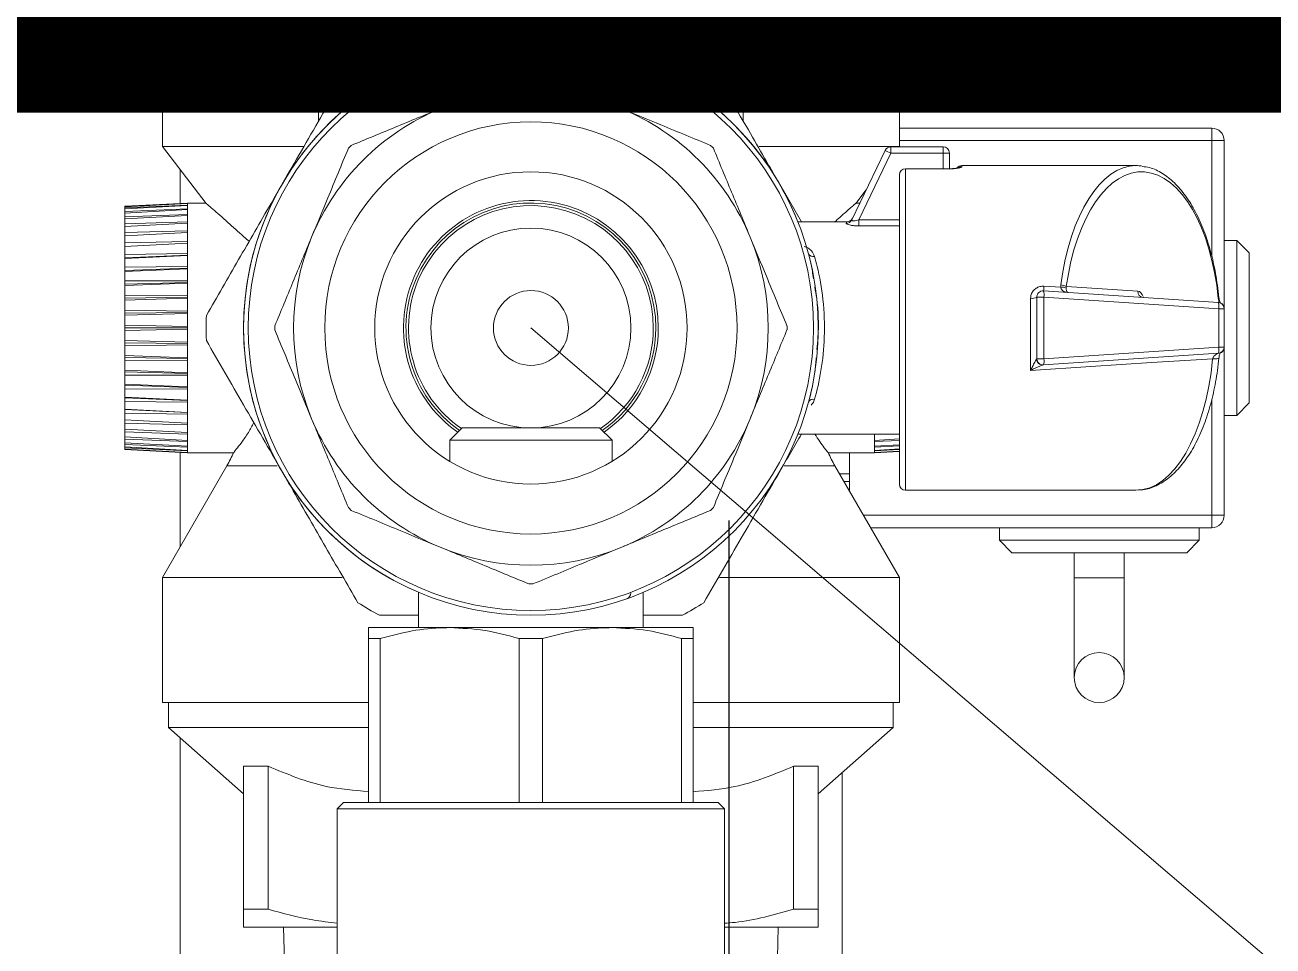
# Model space of a CAD drawing. Extents: x 179183 to 294833, y 947252 to 1004652.
# Drawn here: x 213095.9 to 213252.2, y 983016.4 to 983131.8 of the extents above; entities that cross this region are included whole.
import ezdxf

# ---------------------------------------------------------------- set-up
doc = ezdxf.new("R2010")
doc.units = 0
doc.header["$LTSCALE"] = 1000
doc.linetypes.add('DASH', pattern=[0.35, 0.25, -0.1])
doc.linetypes.add('DASHDOT', pattern=[1, 0.5, -0.25, 0, -0.25])
doc.layers.add('a_shb', color=2, linetype='Continuous')
doc.layers.add('PIPE-暖回水', color=2, linetype='DASH')
doc.layers.add('a_shb_ls', color=32, linetype='Continuous', lineweight=13)

# ---------------------------------------------------------------- blocks, each defined once
blk = doc.blocks.new('落地式膨胀箱')
at = {"layer": 'a_shb', "linetype": 'Continuous', "lineweight": 15}
for p, q in [((1361.05, 625.63), (1360.64, 617.8)), ((1361.06, 625.63), (1360.66, 617.8)), ((1361.1, 625.63), (1360.68, 617.8)), ((1361.26, 625.63), (1360.89, 617.8)), ((1361.38, 625.63), (1360.95, 617.8)), ((1361.06, 625.63), (1361.05, 625.63)), ((1361.06, 625.63), (1361.1, 625.63)), ((1361.26, 625.63), (1361.1, 625.63)), ((1361.26, 625.63), (1361.38, 625.63)), ((1361.7, 625.63), (1361.36, 617.8)), ((1361.7, 625.63), (1361.38, 625.63)), ((1361.9, 625.63), (1361.46, 617.8)), ((1361.7, 625.63), (1361.9, 625.63)), ((1362.37, 625.63), (1361.9, 625.63)), ((1362.37, 625.63), (1362.06, 617.8)), ((1362.64, 625.63), (1362.2, 617.8)), ((1362.37, 625.63), (1362.64, 625.63)), ((1363.25, 625.63), (1362.64, 625.63)), ((1363.25, 625.63), (1362.99, 617.8)), ((1363.6, 625.63), (1363.16, 617.8)), ((1363.25, 625.63), (1363.6, 625.63)), ((1364.34, 625.63), (1363.6, 625.63)), ((1364.34, 625.63), (1364.13, 617.8)), ((1364.76, 625.63), (1364.33, 617.8)), ((1364.34, 625.63), (1364.76, 625.63)), ((1365.62, 625.63), (1364.76, 625.63)), ((1365.62, 625.63), (1365.46, 617.8)), ((1365.62, 625.63), (1366.08, 625.63)), ((1366.08, 625.63), (1365.68, 617.8)), ((1366.09, 625.63), (1365.69, 617.8)), ((1366.08, 625.63), (1366.09, 625.63)), ((1367.07, 625.63), (1366.09, 625.63)), ((1367.07, 625.63), (1366.96, 617.8)), ((1367.07, 625.63), (1367.52, 625.63)), ((1367.52, 625.63), (1367.18, 617.8)), ((1367.59, 625.63), (1367.22, 617.8)), ((1367.52, 625.63), (1367.59, 625.63)), ((1368.67, 625.63), (1367.59, 625.63)), ((1368.67, 625.63), (1368.61, 617.8)), ((1368.67, 625.63), (1369.1, 625.63)), ((1369.1, 625.63), (1368.82, 617.8)), ((1369.23, 625.63), (1368.89, 617.8)), ((1369.1, 625.63), (1369.23, 625.63)), ((1370.38, 625.63), (1369.23, 625.63)), ((1370.38, 625.63), (1370.38, 617.8)), ((1370.38, 625.63), (1370.8, 625.63)), ((1370.8, 625.63), (1370.58, 617.8)), ((1370.98, 625.63), (1370.67, 617.8)), ((1370.8, 625.63), (1370.98, 625.63)), ((1372.19, 625.63), (1370.98, 625.63)), ((1372.19, 625.63), (1372.24, 617.8)), ((1372.19, 625.63), (1372.58, 625.63)), ((1372.58, 625.63), (1372.44, 617.8)), ((1372.81, 625.63), (1372.55, 617.8)), ((1372.58, 625.63), (1372.81, 625.63)), ((1374.06, 625.63), (1372.81, 625.63)), ((1374.06, 625.63), (1374.17, 617.8)), ((1374.06, 625.63), (1374.42, 625.63)), ((1374.42, 625.63), (1374.35, 617.8)), ((1374.42, 625.63), (1374.7, 625.63)), ((1374.7, 625.63), (1374.48, 617.8)), ((1375.96, 625.63), (1374.7, 625.63)), ((1375.96, 625.63), (1376.13, 617.8)), ((1375.96, 625.63), (1376.29, 625.63)), ((1376.29, 625.63), (1376.29, 617.8)), ((1376.29, 625.63), (1376.61, 625.63)), ((1376.61, 625.63), (1376.44, 617.8)), ((1377.88, 625.63), (1376.61, 625.63)), ((1377.88, 625.63), (1378.09, 617.8)), ((1377.88, 625.63), (1378.16, 625.63)), ((1378.16, 625.63), (1378.23, 617.8)), ((1378.16, 625.63), (1378.52, 625.63)), ((1378.52, 625.63), (1378.4, 617.8)), ((1379.76, 625.63), (1378.52, 625.63)), ((1379.76, 625.63), (1380.03, 617.8)), ((1379.76, 625.63), (1380, 625.63)), ((1380, 625.63), (1380.14, 617.8)), ((1380, 625.63), (1380.39, 625.63)), ((1380.39, 625.63), (1380.33, 617.8)), ((1381.6, 625.63), (1380.39, 625.63)), ((1381.6, 625.63), (1381.9, 617.8)), ((1381.6, 625.63), (1381.78, 625.63)), ((1381.78, 625.63), (1381.99, 617.8)), ((1381.78, 625.63), (1382.2, 625.63)), ((1382.2, 625.63), (1382.19, 617.8)), ((1383.34, 625.63), (1382.2, 625.63)), ((1383.34, 625.63), (1383.69, 617.8)), ((1383.34, 625.63), (1383.47, 625.63)), ((1383.47, 625.63), (1383.75, 617.8)), ((1383.47, 625.63), (1383.91, 625.63)), ((1383.91, 625.63), (1383.96, 617.8)), ((1384.98, 625.63), (1383.91, 625.63)), ((1384.98, 625.63), (1385.36, 617.8)), ((1384.98, 625.63), (1385.05, 625.63)), ((1385.05, 625.63), (1385.39, 617.8)), ((1385.05, 625.63), (1385.5, 625.63)), ((1385.5, 625.63), (1385.61, 617.8)), ((1386.48, 625.63), (1385.5, 625.63)), ((1386.48, 625.63), (1386.88, 617.8)), ((1386.48, 625.63), (1386.5, 625.63)), ((1386.5, 625.63), (1386.89, 617.8)), ((1386.5, 625.63), (1386.95, 625.63)), ((1386.95, 625.63), (1387.11, 617.8)), ((1387.82, 625.63), (1386.95, 625.63)), ((1387.82, 625.63), (1388.24, 617.8)), ((1387.82, 625.63), (1388.23, 625.63)), ((1388.23, 625.63), (1388.44, 617.8)), ((1388.98, 625.63), (1388.23, 625.63)), ((1388.98, 625.63), (1389.41, 617.8)), ((1388.98, 625.63), (1389.32, 625.63)), ((1389.32, 625.63), (1389.58, 617.8)), ((1389.93, 625.63), (1389.32, 625.63)), ((1389.93, 625.63), (1390.38, 617.8)), ((1389.93, 625.63), (1390.21, 625.63)), ((1390.21, 625.63), (1390.51, 617.8)), ((1390.68, 625.63), (1390.21, 625.63)), ((1390.68, 625.63), (1391.12, 617.8)), ((1390.68, 625.63), (1390.88, 625.63)), ((1390.88, 625.63), (1391.22, 617.8)), ((1391.19, 625.63), (1390.88, 625.63)), ((1391.19, 625.63), (1391.63, 617.8)), ((1391.19, 625.63), (1391.31, 625.63)), ((1391.31, 625.63), (1391.69, 617.8)), ((1391.47, 625.63), (1391.31, 625.63)), ((1391.47, 625.63), (1391.89, 617.8)), ((1391.47, 625.63), (1391.51, 625.63)), ((1391.51, 625.63), (1391.91, 617.8)), ((1391.52, 625.63), (1391.51, 625.63)), ((1391.93, 617.8), (1391.52, 625.63)), ((1353.57, 620.93), (1337.92, 620.93)), ((1360.71, 615.45), (1353.57, 620.93)), ((1353.57, 620.93), (1353.57, 603.24)), ((1407.55, 620.93), (1393.57, 612.86)), ((1423.2, 620.93), (1407.55, 620.93)), ((1407.55, 620.93), (1407.55, 598.4)), ((1423.2, 620.93), (1423.2, 595.11)), ((1426.33, 620.15), (1423.2, 620.15)), ((1434.68, 610.76), (1426.33, 620.15)), ((1426.33, 620.15), (1426.33, 595.11)), ((1356.47, 618.71), (1360.69, 618.71)), ((1360.64, 617.8), (1360.64, 615.51)), ((1360.66, 617.8), (1360.64, 617.8)), ((1360.68, 617.8), (1360.66, 617.8)), ((1360.89, 617.8), (1360.68, 617.8)), ((1360.95, 617.8), (1360.89, 617.8)), ((1361.36, 617.8), (1360.95, 617.8)), ((1361.46, 617.8), (1361.36, 617.8)), ((1362.06, 617.8), (1361.46, 617.8)), ((1362.2, 617.8), (1362.06, 617.8)), ((1362.99, 617.8), (1362.2, 617.8)), ((1363.16, 617.8), (1362.99, 617.8)), ((1364.13, 617.8), (1363.16, 617.8)), ((1364.33, 617.8), (1364.13, 617.8)), ((1365.46, 617.8), (1364.33, 617.8)), ((1365.69, 617.8), (1365.46, 617.8)), ((1366.96, 617.8), (1365.69, 617.8)), ((1367.22, 617.8), (1366.96, 617.8)), ((1368.61, 617.8), (1367.22, 617.8)), ((1368.89, 617.8), (1368.61, 617.8)), ((1370.38, 617.8), (1368.89, 617.8)), ((1370.67, 617.8), (1370.38, 617.8)), ((1372.24, 617.8), (1370.67, 617.8)), ((1372.55, 617.8), (1372.24, 617.8)), ((1374.17, 617.8), (1372.55, 617.8)), ((1374.48, 617.8), (1374.17, 617.8)), ((1376.13, 617.8), (1374.48, 617.8)), ((1376.44, 617.8), (1376.13, 617.8)), ((1378.09, 617.8), (1376.44, 617.8)), ((1378.4, 617.8), (1378.09, 617.8)), ((1380.03, 617.8), (1378.4, 617.8)), ((1380.33, 617.8), (1380.03, 617.8)), ((1381.9, 617.8), (1380.33, 617.8)), ((1382.19, 617.8), (1381.9, 617.8)), ((1383.69, 617.8), (1382.19, 617.8)), ((1383.96, 617.8), (1383.69, 617.8)), ((1385.36, 617.8), (1383.96, 617.8)), ((1385.61, 617.8), (1385.36, 617.8)), ((1386.88, 617.8), (1385.61, 617.8)), ((1387.11, 617.8), (1386.88, 617.8)), ((1388.24, 617.8), (1387.11, 617.8)), ((1388.44, 617.8), (1388.24, 617.8)), ((1389.41, 617.8), (1388.44, 617.8)), ((1389.58, 617.8), (1389.41, 617.8)), ((1390.38, 617.8), (1389.58, 617.8)), ((1390.51, 617.8), (1390.38, 617.8)), ((1391.12, 617.8), (1390.51, 617.8)), ((1391.22, 617.8), (1391.12, 617.8)), ((1391.63, 617.8), (1391.22, 617.8)), ((1391.69, 617.8), (1391.63, 617.8)), ((1391.89, 617.8), (1391.69, 617.8)), ((1391.89, 618.71), (1403.7, 618.71)), ((1391.91, 617.8), (1391.89, 617.8)), ((1391.93, 617.8), (1391.91, 617.8)), ((1391.93, 612), (1391.93, 617.8)), ((1427.61, 618.71), (1517.07, 618.71)), ((1393.57, 612.86), (1393.57, 606.56)), ((1431.2, 610.76), (1431.2, 607.69)), ((1431.2, 610.76), (1449.11, 610.76)), ((1449.11, 607.69), (1449.11, 610.76)), ((1451.37, 599.02), (1451.37, 610.76)), ((1431.2, 607.69), (1449.11, 607.69)), ((1532.73, 603.72), (1451.37, 605.75)), ((1350.38, 601.37), (1311.01, 601.37)), ((1436.53, 599.02), (1435.75, 598.24)), ((1474.87, 599.02), (1436.53, 599.02)), ((1436.53, 599.02), (1436.53, 550.52)), ((1435.75, 595.11), (1435.75, 598.24)), ((1413.84, 584.94), (1413.84, 595.11)), ((1415.2, 593.65), (1415.2, 595.11)), ((1435.75, 595.11), (1415.2, 595.11)), ((1435.75, 595.08), (1435.76, 595.11)), ((1435.76, 595.11), (1435.75, 595.11)), ((1435.75, 595.08), (1435.75, 595.11)), ((1435.75, 574.8), (1435.75, 595.08)), ((1340.3, 588.85), (1340.3, 593.74)), ((1412.28, 593.74), (1412.28, 588.85)), ((1415.2, 593.65), (1435.75, 593.65)), ((1343.17, 588.85), (1338.73, 588.85)), ((1338.73, 588.85), (1338.73, 560.69)), ((1413.84, 588.85), (1409.41, 588.85)), ((1390.37, 584.94), (1388.81, 583.38)), ((1392.99, 584.94), (1390.37, 584.94)), ((1390.37, 584.94), (1390.37, 564.6)), ((1413.84, 564.6), (1413.84, 584.94)), ((1388.81, 566.17), (1388.81, 583.38)), ((1415.2, 573.3), (1415.2, 576.24)), ((1435.75, 576.24), (1415.2, 576.24)), ((1435.76, 574.77), (1435.75, 574.8)), ((1435.75, 574.77), (1435.75, 574.8)), ((1435.75, 574.74), (1435.76, 574.77)), ((1435.76, 574.77), (1435.75, 574.77)), ((1435.75, 574.74), (1435.75, 574.77)), ((1435.75, 554.46), (1435.75, 574.74)), ((1415.2, 573.3), (1435.75, 573.3)), ((1388.81, 566.17), (1390.37, 564.6)), ((1390.37, 564.6), (1392.99, 564.6)), ((1413.84, 554.43), (1413.84, 564.6)), ((1338.73, 560.69), (1343.17, 560.69)), ((1409.41, 560.69), (1413.84, 560.69)), ((1435.75, 555.9), (1415.2, 555.9)), ((1415.2, 554.43), (1415.2, 555.9)), ((1415.2, 554.43), (1435.75, 554.43)), ((1423.2, 554.43), (1423.2, 528.61)), ((1426.33, 554.43), (1426.33, 529.39)), ((1435.76, 554.43), (1435.75, 554.46)), ((1435.75, 554.43), (1435.75, 554.46)), ((1435.75, 551.3), (1435.75, 554.43)), ((1435.76, 554.43), (1435.75, 554.43)), ((1407.55, 551.13), (1407.55, 528.61)), ((1435.75, 551.3), (1436.53, 550.52)), ((1436.53, 550.52), (1474.87, 550.52)), ((1451.37, 538.78), (1451.37, 550.52)), ((1311.01, 548.17), (1350.38, 548.17)), ((1353.57, 546.18), (1353.57, 528.61)), ((1451.37, 543.79), (1532.73, 545.82)), ((1362.99, 540.89), (1358.29, 543.6)), ((1393.57, 543.04), (1393.57, 536.69)), ((1362.99, 541.33), (1362.99, 535.18)), ((1389.59, 528.61), (1389.59, 541.33)), ((1431.2, 541.86), (1431.2, 538.78)), ((1431.2, 541.86), (1449.11, 541.86)), ((1449.11, 538.78), (1449.11, 541.86)), ((1426.33, 529.39), (1434.68, 538.78)), ((1431.2, 538.78), (1449.11, 538.78)), ((1391.93, 531.74), (1391.93, 537.55)), ((1393.57, 536.69), (1407.55, 528.61)), ((1362.99, 535.18), (1363.01, 535.19)), ((1363.01, 535.19), (1363.17, 535.28)), ((1394.59, 534.87), (1391.93, 534.87)), ((1394.59, 534.87), (1394.59, 536.09)), ((1395.53, 534.87), (1394.59, 534.87)), ((1395.53, 534.87), (1395.53, 535.55)), ((1396.71, 534.87), (1395.53, 534.87)), ((1432, 535.78), (1517.07, 535.78)), ((1354.04, 530.39), (1362.74, 534.57)), ((1362.76, 533.71), (1354.38, 529.69)), ((1358.99, 532.77), (1360.71, 534.09)), ((1360.64, 534.11), (1360.64, 533.56)), ((1363.51, 533.71), (1362.76, 533.71)), ((1362.76, 528.61), (1362.76, 533.71)), ((1363.51, 533.71), (1363.51, 528.61)), ((1399.76, 489.49), (1399.76, 533.11)), ((1390.38, 531.74), (1389.58, 531.74)), ((1390.2, 528.61), (1390.38, 531.74)), ((1390.51, 531.74), (1390.38, 531.74)), ((1390.39, 528.61), (1390.51, 531.74)), ((1391.12, 531.74), (1390.51, 531.74)), ((1390.94, 528.61), (1391.12, 531.74)), ((1391.08, 528.61), (1391.22, 531.74)), ((1391.22, 531.74), (1391.12, 531.74)), ((1391.63, 531.74), (1391.22, 531.74)), ((1391.45, 528.61), (1391.63, 531.74)), ((1391.54, 528.61), (1391.69, 531.74)), ((1391.69, 531.74), (1391.63, 531.74)), ((1391.89, 531.74), (1391.69, 531.74)), ((1391.72, 528.61), (1391.89, 531.74)), ((1391.75, 528.61), (1391.91, 531.74)), ((1391.77, 528.61), (1391.93, 531.74)), ((1391.91, 531.74), (1391.89, 531.74)), ((1391.93, 531.74), (1391.91, 531.74)), ((1401.32, 489.49), (1401.32, 532.21)), ((1337.92, 528.61), (1353.57, 528.61)), ((1351.25, 489.49), (1351.25, 528.61)), ((1352.82, 489.49), (1352.82, 528.61)), ((1353.57, 528.61), (1353.6, 528.63)), ((1354.38, 529.69), (1353.6, 529.69)), ((1353.6, 523.14), (1353.6, 529.69)), ((1354.38, 529.69), (1354.38, 523.14)), ((1357.12, 528.61), (1395.85, 528.61)), ((1407.55, 528.61), (1423.2, 528.61)), ((1423.2, 529.39), (1426.33, 529.39)), ((1356.34, 527.83), (1356.34, 522.35)), ((1356.36, 527.83), (1356.34, 527.83)), ((1356.36, 527.83), (1356.36, 522.35)), ((1396.63, 527.83), (1356.36, 527.83)), ((1396.63, 498.98), (1396.63, 527.83)), ((1354.38, 523.14), (1353.6, 523.14)), ((1354.38, 523.14), (1354.38, 522.35)), ((1354.38, 523.14), (1356.34, 523.14)), ((1356.34, 522.35), (1354.38, 522.35)), ((1356.34, 522.35), (1356.36, 522.35)), ((1355.95, 520.79), (1355.95, 498.98)), ((1356.09, 520.79), (1355.95, 520.79)), ((1402.89, 516.09), (1401.32, 516.09)), ((1404.45, 514.53), (1402.89, 516.09)), ((1402.89, 491.06), (1402.89, 516.09)), ((1404.45, 514.53), (1404.45, 492.62)), ((1372.43, 511.4), (1372.43, 510.51)), ((1372.43, 511.4), (1380.15, 511.4)), ((1372.57, 512.18), (1381.61, 512.18)), ((1380.15, 511.4), (1380.15, 510.51)), ((1381.61, 512.18), (1381.13, 504.62)), ((1371.2, 508.41), (1371.07, 510.51)), ((1373.11, 488.66), (1371.65, 510.57)), ((1380.15, 510.51), (1372.43, 510.51)), ((1372.43, 510.51), (1373.89, 488.61)), ((1378.68, 488.61), (1380.15, 510.51)), ((1380.93, 510.57), (1379.47, 488.66)), ((1370.89, 508.4), (1371.2, 508.41)), ((1371.25, 507.72), (1371.1, 507.7)), ((1371.7, 498.75), (1371.1, 507.7)), ((1407.58, 506.71), (1404.45, 506.71)), ((1420.1, 506.71), (1407.58, 506.71)), ((1407.58, 506.71), (1407.58, 500.45)), ((1381.13, 504.62), (1380.64, 497.02)), ((1404.45, 500.45), (1407.58, 500.45)), ((1407.58, 500.45), (1420.1, 500.45)), ((1380.64, 497.02), (1380.15, 489.37)), ((1402.89, 491.06), (1404.45, 492.62)), ((1401.32, 491.06), (1402.89, 491.06)), ((1351.25, 489.49), (1352.82, 489.49)), ((1352.82, 487.93), (1352.82, 489.49)), ((1352.82, 489.49), (1367.34, 489.49)), ((1380.15, 489.37), (1380.16, 489.18)), ((1385.22, 489.49), (1399.76, 489.49)), ((1399.76, 489.49), (1401.32, 489.49)), ((1399.76, 487.93), (1399.76, 489.49)), ((1373.8, 487.93), (1352.82, 487.93)), ((1365.33, 487.93), (1365.33, 486.36)), ((1372.5, 488.59), (1372.53, 488.61)), ((1372.53, 488.61), (1372.57, 488.67)), ((1373.89, 488.61), (1378.68, 488.61)), ((1373.89, 488.61), (1373.89, 487.93)), ((1378.68, 487.93), (1373.89, 487.93)), ((1378.68, 488.61), (1378.68, 487.93)), ((1399.76, 487.93), (1378.77, 487.93)), ((1379.45, 488.48), (1379.42, 488.42)), ((1380.11, 488.63), (1380.08, 488.6)), ((1380.08, 488.6), (1380.08, 488.59)), ((1380.14, 488.71), (1380.11, 488.63)), ((1380.16, 488.84), (1380.14, 488.71)), ((1380.16, 489.18), (1380.17, 489)), ((1380.17, 489), (1380.16, 488.84)), ((1387.24, 486.36), (1387.24, 487.93)), ((1365.33, 486.36), (1366.9, 484.8)), ((1365.33, 486.36), (1387.24, 486.36)), ((1385.68, 484.8), (1387.24, 486.36)), ((1385.68, 484.8), (1366.9, 484.8))]:
    blk.add_line(p, q, dxfattribs=at)
at = {"layer": 'a_shb', "color": 1, "linetype": 'DASHDOT'}
blk.add_line((-2600, 550), (1900, 550), dxfattribs=at)
at = {"layer": 'a_shb', "linetype": 'Continuous', "lineweight": 15}
for centre, radius in [((1376.29, 574.77), 35.99), ((1376.29, 574.77), 35.4), ((1376.29, 574.77), 25.82), ((1376.29, 574.77), 19.56), ((1376.29, 574.77), 12.52), ((1376.29, 574.77), 4.69), ((1420.1, 503.58), 3.13)]:
    blk.add_circle(centre, radius, dxfattribs=at)
for centre, radius, start, end in [((1376.29, 574.77), 40.68, 87.7958, 92.2042), ((1385.75, 626.41), 15.65, 293.1146, 300), ((1376.29, 574.77), 35.99, 23.0357, 156.9643), ((1376.29, 574.77), 32.08, 89.5542, 90.4458), ((1376.29, 574.77), 29.73, 67.5, 112.5), ((1376.29, 574.77), 29.73, 112.5, 157.5), ((1376.29, 574.77), 29.73, 22.5, 67.5), ((1376.29, 574.77), 32.08, 134.5542, 135.4458), ((1376.29, 574.77), 32.08, 44.5542, 45.4458), ((1376.29, 574.77), 40.68, 147.7958, 152.2042), ((1376.29, 574.77), 40.68, 27.7958, 32.2042), ((1376.29, 574.77), 15.96, 35.0196, 270), ((1376.29, 574.77), 15.65, 34.8179, 270), ((1376.29, 574.77), 15.33, 34.6079, 270), ((1376.29, 574.77), 29.73, 157.5, 202.5), ((1376.29, 574.77), 29.73, 337.5, 22.5), ((1376.29, 574.77), 32.08, 179.5542, 180.4458), ((1376.29, 574.77), 32.08, 359.5542, 0.4458), ((1376.29, 574.77), 15.33, 270, 325.3921), ((1376.29, 574.77), 15.65, 270, 325.1821), ((1376.29, 574.77), 15.96, 270, 324.9804), ((1376.29, 574.77), 29.73, 202.5, 247.5), ((1376.29, 574.77), 29.73, 292.5, 337.5), ((1409.48, 563.04), 0.782, 270, 340.5288), ((1376.29, 574.77), 35.99, 203.0357, 248.3112), ((1376.29, 574.77), 40.68, 207.7958, 212.2042), ((1376.29, 574.77), 40.68, 327.7958, 332.2042), ((1376.29, 574.77), 32.08, 224.5542, 225.4458), ((1376.29, 574.77), 32.08, 314.5542, 315.4458), ((1376.29, 574.77), 29.73, 247.5, 292.5), ((1376.29, 574.77), 32.08, 269.5542, 270.4458), ((1366.71, 539.43), 0.638, 343.1157, 63.4567), ((1385.86, 539.43), 0.638, 116.5433, 196.8843), ((1385.75, 523.14), 15.65, 60, 66.9436), ((1362.2, 535.18), 0.782, 295.6817, 5.6035), ((1362.41, 535.26), 0.768, 295.9087, 1.0554), ((1354.38, 529.69), 0.782, 115.6817, 180), ((893.36, 308.39), 511.39, 25.6417, 25.7294), ((1357.12, 527.83), 0.782, 90, 180), ((1357.13, 527.84), 0.775, 90.5903, 180.5731), ((1395.85, 527.83), 0.782, 0, 90), ((1354.38, 523.14), 0.782, 180, 270), ((1356.73, 520.79), 0.782, 126.8127, 180), ((1356.88, 520.79), 0.788, 147.1836, 179.9983), ((1372.43, 510.62), 0.782, 90, 183.8141), ((1371.4, 511.99), 1.19, 330.1658, 9.1346), ((1380.15, 510.62), 0.782, 356.1859, 90), ((1380.16, 510.65), 0.774, 356.9008, 88.2278), ((1370.7, 517.88), 7.38, 272.8659, 277.39), ((1372.14, 512.04), 1.55, 251.6668, 280.8056), ((1380.44, 512.04), 1.55, 259.1909, 288.3367), ((1372.69, 508.56), 1.8, 184.8086, 208.2129), ((1372.97, 508.18), 1.78, 172.6029, 195.0192), ((1371.75, 498.01), 0.739, 6.9455, 93.6862), ((1352.82, 489.49), 1.56, 180, 270), ((1399.76, 489.49), 1.56, 270, 0), ((1373.6, 490.14), 1.55, 251.6668, 280.8056), ((1373.89, 488.71), 0.782, 183.8141, 270), ((1378.68, 488.71), 0.782, 270, 356.1859), ((1378.98, 490.14), 1.55, 259.1944, 288.3332)]:
    blk.add_arc(centre, radius, start, end, dxfattribs=at)
for centre, major_axis, ratio, start_param, end_param in [((1376.29, 498.98), (20.34, 0), 0.480769, 1.839111, 3.141593), ((1376.29, 498.28), (19.56, 0), 0.5, 1.839111, 4.521406), ((1376.29, 498.98), (20.34, 0), 0.480769, 3.141593, 3.211531), ((1373.26, 498.8), (1.57, 0.03), 0.558363, 3.168649, 4.086423), ((1376.29, 498.98), (20.34, 0), 0.480769, 4.903372, 6.283185)]:
    blk.add_ellipse(centre, major_axis=major_axis, ratio=ratio, start_param=start_param, end_param=end_param, dxfattribs=at)
for points, knots in [([(1358.29, 605.94), (1359.09, 606.4), (1362.25, 608.22), (1367.78, 611.41), (1372.4, 614.08), (1374.72, 615.42)], [0, 0, 0, 0, 0.144225, 0.569573, 1, 1, 1, 1]), ([(1365.44, 610.07), (1365.25, 610.29), (1364.37, 611.26), (1362.88, 612.94), (1361.31, 614.73), (1360.53, 615.64), (1360.68, 615.46), (1360.7, 615.44)], [0, 0, 0, 0, 0.073212, 0.326437, 0.638835, 0.953876, 1, 1, 1, 1]), ([(1377.85, 615.42), (1380.53, 613.88), (1385.94, 610.76), (1391.49, 607.55), (1394.28, 605.94)], [0, 0, 0, 0, 0.49632, 1, 1, 1, 1]), ([(1388.13, 609.49), (1388.56, 609.71), (1389.55, 610.23), (1390.68, 611.03), (1391.71, 611.84), (1391.82, 611.94), (1391.89, 612)], [0, 0, 0, 0, 0.185726, 0.426006, 0.673768, 1, 1, 1, 1]), ([(1449.11, 610.76), (1449.4, 610.76), (1450.21, 610.76), (1451.15, 610.76), (1451.29, 610.76), (1451.37, 610.76)], [0, 0, 0, 0, 0.221233, 0.608746, 1, 1, 1, 1]), ([(1376.04, 606.85), (1374.21, 606.09), (1370.54, 604.57), (1366.79, 603.02), (1364.91, 602.24)], [0, 0, 0, 0, 0.497273, 1, 1, 1, 1]), ([(1387.66, 602.24), (1386.03, 602.92), (1382.28, 604.47), (1378.6, 605.99), (1376.54, 606.85)], [0, 0, 0, 0, 0.438026, 1, 1, 1, 1]), ([(1431.2, 607.69), (1432.2, 605.29), (1433.9, 601.21), (1434.23, 596.89), (1434.37, 595.11)], [0, 0, 0, 0, 0.587715, 1, 1, 1, 1]), ([(1450.87, 599.02), (1450.75, 600.05), (1450.41, 602.97), (1449.62, 605.83), (1449.11, 607.69)], [0, 0, 0, 0, 0.3513961, 1, 1, 1, 1]), ([(1341.86, 596.45), (1344.55, 598), (1349.95, 601.12), (1355.5, 604.33), (1358.29, 605.94)], [0, 0, 0, 0, 0.496318, 1, 1, 1, 1]), ([(1394.28, 605.94), (1395.08, 605.48), (1398.24, 603.66), (1403.77, 600.46), (1408.39, 597.8), (1410.71, 596.45)], [0, 0, 0, 0, 0.144225, 0.569573, 1, 1, 1, 1]), ([(1364.91, 602.24), (1363.27, 601.56), (1359.53, 600.01), (1355.85, 598.49), (1353.78, 597.63)], [0, 0, 0, 0, 0.438026, 1, 1, 1, 1]), ([(1398.79, 597.63), (1396.96, 598.39), (1393.29, 599.91), (1389.55, 601.46), (1387.66, 602.24)], [0, 0, 0, 0, 0.497266, 1, 1, 1, 1]), ([(1353.43, 597.28), (1352.67, 595.45), (1351.15, 591.77), (1349.6, 588.03), (1348.82, 586.15)], [0, 0, 0, 0, 0.4972672, 1, 1, 1, 1]), ([(1403.75, 586.15), (1403.08, 587.79), (1401.52, 591.53), (1400, 595.21), (1399.15, 597.28)], [0, 0, 0, 0, 0.438029, 1, 1, 1, 1]), ([(1415.2, 595.11), (1415.1, 595.11), (1414.65, 595.11), (1414.01, 595.11), (1413.9, 595.11), (1413.84, 595.11)], [0, 0, 0, 0, 0.119232, 0.556916, 1, 1, 1, 1]), ([(1413.84, 584.94), (1413.84, 585.18), (1413.86, 586.76), (1414.15, 589.7), (1414.85, 592.32), (1415.2, 593.65)], [0, 0, 0, 0, 0.0821971, 0.5379114, 1, 1, 1, 1]), ([(1348.82, 586.15), (1348.14, 584.51), (1346.59, 580.77), (1345.07, 577.09), (1344.21, 575.02)], [0, 0, 0, 0, 0.4380259, 1, 1, 1, 1]), ([(1408.36, 575.02), (1407.61, 576.85), (1406.08, 580.52), (1404.53, 584.27), (1403.75, 586.15)], [0, 0, 0, 0, 0.497263, 1, 1, 1, 1]), ([(1415.2, 576.24), (1414.81, 577.66), (1414.04, 580.52), (1413.91, 583.46), (1413.84, 584.94)], [0, 0, 0, 0, 0.49631, 1, 1, 1, 1]), ([(1344.21, 574.52), (1344.97, 572.69), (1346.49, 569.02), (1348.04, 565.28), (1348.82, 563.39)], [0, 0, 0, 0, 0.497263, 1, 1, 1, 1]), ([(1403.75, 563.39), (1404.43, 565.03), (1405.98, 568.78), (1407.51, 572.45), (1408.36, 574.52)], [0, 0, 0, 0, 0.438023, 1, 1, 1, 1]), ([(1413.84, 564.6), (1413.84, 564.84), (1413.86, 566.42), (1414.15, 569.36), (1414.85, 571.98), (1415.2, 573.3)], [0, 0, 0, 0, 0.082197, 0.537911, 1, 1, 1, 1]), ([(1415.2, 555.9), (1414.81, 557.32), (1414.04, 560.18), (1413.91, 563.12), (1413.84, 564.6)], [0, 0, 0, 0, 0.49631, 1, 1, 1, 1]), ([(1348.82, 563.39), (1349.5, 561.76), (1351.05, 558.01), (1352.57, 554.33), (1353.43, 552.27)], [0, 0, 0, 0, 0.438025, 1, 1, 1, 1]), ([(1399.15, 552.27), (1399.9, 554.09), (1401.42, 557.77), (1402.97, 561.51), (1403.75, 563.39)], [0, 0, 0, 0, 0.497263, 1, 1, 1, 1]), ([(1340.3, 555.8), (1340.3, 557.27), (1340.3, 558.89), (1340.3, 560.54), (1340.3, 560.69)], [0, 0, 0, 0, 0.910846, 1, 1, 1, 1]), ([(1412.28, 560.69), (1412.28, 560.54), (1412.28, 558.89), (1412.28, 557.27), (1412.28, 555.8)], [0, 0, 0, 0, 0.089148, 1, 1, 1, 1]), ([(1413.84, 554.43), (1413.9, 554.43), (1414.01, 554.43), (1414.64, 554.43), (1415.1, 554.43), (1415.2, 554.43)], [0, 0, 0, 0, 0.437341, 0.880768, 1, 1, 1, 1]), ([(1434.4, 554.43), (1434.26, 552.69), (1433.9, 548.37), (1432.21, 544.29), (1431.2, 541.86)], [0, 0, 0, 0, 0.403996, 1, 1, 1, 1]), ([(1358.29, 543.6), (1357.49, 544.07), (1354.34, 545.89), (1348.81, 549.08), (1344.19, 551.75), (1341.86, 553.09)], [0, 0, 0, 0, 0.144225, 0.569579, 1, 1, 1, 1]), ([(1353.78, 551.91), (1355.61, 551.16), (1359.29, 549.63), (1363.03, 548.08), (1364.91, 547.31)], [0, 0, 0, 0, 0.4972655, 1, 1, 1, 1]), ([(1387.66, 547.31), (1389.3, 547.98), (1393.05, 549.53), (1396.72, 551.06), (1398.79, 551.91)], [0, 0, 0, 0, 0.438026, 1, 1, 1, 1]), ([(1410.71, 553.09), (1408.03, 551.54), (1402.62, 548.42), (1397.08, 545.22), (1394.28, 543.6)], [0, 0, 0, 0, 0.496316, 1, 1, 1, 1]), ([(1449.11, 541.86), (1449.81, 544.29), (1450.63, 547.15), (1450.84, 550.08), (1450.87, 550.52)], [0, 0, 0, 0, 0.850276, 1, 1, 1, 1]), ([(1364.91, 547.31), (1366.55, 546.63), (1370.29, 545.08), (1373.97, 543.55), (1376.04, 542.7)], [0, 0, 0, 0, 0.438019, 1, 1, 1, 1]), ([(1376.54, 542.7), (1378.36, 543.45), (1382.04, 544.98), (1385.78, 546.53), (1387.66, 547.31)], [0, 0, 0, 0, 0.4972655, 1, 1, 1, 1]), ([(1394.28, 543.6), (1393.48, 543.14), (1391.91, 542.24), (1390.35, 541.34), (1389.59, 540.89)], [0, 0, 0, 0, 0.509254, 1, 1, 1, 1]), ([(1366.08, 540.55), (1366.12, 540.42), (1366.25, 540.05), (1366.65, 539.54), (1367.08, 539.35), (1367.32, 539.25)], [0, 0, 0, 0, 0.190434, 0.546385, 1, 1, 1, 1]), ([(1367, 540), (1367.42, 539.89), (1368.34, 539.64), (1369.5, 539.47), (1370.12, 539.38)], [0, 0, 0, 0, 0.4642, 1, 1, 1, 1]), ([(1380.05, 539.04), (1380.65, 539.09), (1382.76, 539.26), (1384.4, 539.69), (1385.58, 540)], [0, 0, 0, 0, 0.286709, 1, 1, 1, 1]), ([(1385.25, 539.25), (1385.32, 539.27), (1385.58, 539.35), (1385.8, 539.54), (1385.96, 539.68)], [0, 0, 0, 0, 0.25324, 1, 1, 1, 1]), ([(1385.25, 539.25), (1385.24, 539.24), (1384.18, 538.94), (1381.73, 538.37), (1377.34, 537.91), (1372.69, 538.09), (1369.32, 538.71), (1367.74, 539.13), (1367.32, 539.25)], [0, 0, 0, 0, 0.002252, 0.222365, 0.442581, 0.680716, 0.915319, 1, 1, 1, 1]), ([(1371.16, 539.21), (1371.63, 539.13), (1373.53, 538.79), (1376.43, 538.67), (1378.49, 538.89), (1378.99, 538.94)], [0, 0, 0, 0, 0.202354, 0.805481, 1, 1, 1, 1]), ([(1391.89, 537.55), (1391.9, 537.53), (1392.08, 537.39), (1391.46, 537.96), (1390.21, 538.79), (1389.59, 539.21)], [0, 0, 0, 0, 0.0461833, 0.524734, 1, 1, 1, 1]), ([(1451.37, 538.78), (1451.29, 538.78), (1451.15, 538.78), (1450.22, 538.78), (1449.4, 538.78), (1449.11, 538.78)], [0, 0, 0, 0, 0.387338, 0.778767, 1, 1, 1, 1]), ([(1360.7, 534.11), (1360.74, 534.15), (1360.83, 534.25), (1361.69, 535.24), (1362.62, 536.29), (1362.99, 536.71)], [0, 0, 0, 0, 0.3453089, 0.7387374, 1, 1, 1, 1]), ([(1363.51, 533.71), (1363.51, 533.73), (1363.51, 533.92), (1363.49, 534.26), (1363.44, 534.71), (1363.35, 535.06), (1363.26, 535.27), (1363.2, 535.28), (1363.17, 535.28)], [0, 0, 0, 0, 0.018344, 0.229512, 0.425651, 0.61705, 0.809538, 1, 1, 1, 1]), ([(1362.74, 534.57), (1362.77, 534.58), (1362.81, 534.59), (1362.85, 534.52), (1362.87, 534.43), (1362.88, 534.28), (1362.85, 534.02), (1362.79, 533.82), (1362.76, 533.71)], [0, 0, 0, 0, 0.1862899, 0.3343255, 0.3690365, 0.5519858, 0.7502124, 1, 1, 1, 1]), ([(1356.09, 520.79), (1356.11, 520.8), (1356.15, 520.82), (1356.22, 521.01), (1356.29, 521.37), (1356.35, 521.83), (1356.35, 522.18), (1356.36, 522.35)], [0, 0, 0, 0, 0.152946, 0.372096, 0.585213, 0.793439, 1, 1, 1, 1]), ([(1356.34, 522.31), (1356.34, 522.27), (1356.34, 522.08), (1356.32, 521.74), (1356.27, 521.4), (1356.24, 521.23), (1356.21, 521.17), (1356.22, 521.18), (1356.22, 521.18)], [0, 0, 0, 0, 0.068375, 0.352443, 0.640151, 0.850422, 0.98101, 1, 1, 1, 1]), ([(1372.57, 512.18), (1372.41, 512.17), (1372.08, 512.14), (1371.64, 511.88), (1371.3, 511.5), (1371.08, 511.03), (1371.07, 510.69), (1371.07, 510.51)], [0, 0, 0, 0, 0.191783, 0.396504, 0.597602, 0.798142, 1, 1, 1, 1]), ([(1380.18, 511.42), (1380.2, 511.44), (1380.23, 511.46), (1380.36, 511.54), (1380.64, 511.7), (1381.09, 511.93), (1381.45, 512.1), (1381.61, 512.18), (1381.61, 512.18)], [0, 0, 0, 0, 0.099402, 0.145121, 0.359011, 0.712669, 0.994837, 1, 1, 1, 1]), ([(1381.61, 512.18), (1381.61, 512.18), (1381.53, 512.02), (1381.35, 511.65), (1381.13, 511.17), (1381, 510.86), (1380.95, 510.7), (1380.94, 510.65), (1380.93, 510.6)], [0, 0, 0, 0, 0.005143, 0.284025, 0.636269, 0.852277, 0.877247, 1, 1, 1, 1]), ([(1371.2, 508.41), (1371.27, 508.39), (1371.35, 508.36), (1371.5, 508.27), (1371.65, 508.12), (1371.8, 507.85), (1371.84, 507.64), (1371.85, 507.52), (1371.85, 507.51)], [0, 0, 0, 0, 0.153621, 0.195169, 0.409517, 0.66559, 0.992805, 1, 1, 1, 1]), ([(1371.85, 507.51), (1371.85, 507.51), (1371.85, 507.55), (1371.81, 507.6), (1371.68, 507.67), (1371.54, 507.7), (1371.4, 507.72), (1371.31, 507.72), (1371.25, 507.72)], [0, 0, 0, 0, 0.007117, 0.334387, 0.590502, 0.804815, 0.846376, 1, 1, 1, 1]), ([(1356.06, 498.19), (1356.1, 497.88), (1356.19, 497.02), (1356.88, 495.66), (1358.05, 494.14), (1359.68, 492.75), (1361.7, 491.51), (1364.04, 490.46), (1366.65, 489.61), (1369.47, 488.96), (1371.49, 488.72), (1372.5, 488.59)], [0, 0, 0, 0, 0.065561, 0.184501, 0.304601, 0.425813, 0.545622, 0.662651, 0.776594, 0.887742, 1, 1, 1, 1]), ([(1380.08, 488.59), (1380.59, 488.65), (1382.09, 488.81), (1384.49, 489.26), (1387.17, 489.98), (1389.62, 490.91), (1391.8, 492.03), (1393.65, 493.34), (1395.12, 494.81), (1396.11, 496.41), (1396.6, 497.74), (1396.57, 498.5), (1396.57, 498.68)], [0, 0, 0, 0, 0.054806, 0.159949, 0.26689, 0.37634, 0.488732, 0.604225, 0.722555, 0.842704, 0.962121, 1, 1, 1, 1]), ([(1379.47, 488.66), (1379.48, 488.7), (1379.52, 488.83), (1379.62, 489.02), (1379.8, 489.21), (1379.99, 489.32), (1380.11, 489.36), (1380.15, 489.37)], [0, 0, 0, 0, 0.134005, 0.432314, 0.687638, 0.900372, 1, 1, 1, 1]), ([(1372.5, 488.59), (1372.58, 488.58), (1372.77, 488.56), (1373, 488.48), (1373.15, 488.4), (1373.19, 488.37), (1373.14, 488.4), (1373.14, 488.47), (1373.14, 488.48)], [0, 0, 0, 0, 0.153191, 0.341485, 0.548901, 0.734657, 0.944488, 1, 1, 1, 1]), ([(1372.57, 488.67), (1372.69, 488.66), (1372.9, 488.64), (1373.06, 488.57), (1373.13, 488.55)], [0, 0, 0, 0, 0.542975, 1, 1, 1, 1]), ([(1373.84, 487.93), (1373.75, 487.94), (1373.58, 487.95), (1373.37, 488.08), (1373.2, 488.26), (1373.16, 488.41), (1373.13, 488.48)], [0, 0, 0, 0, 0.257016, 0.514296, 0.770897, 1, 1, 1, 1]), ([(1378.74, 487.93), (1378.82, 487.94), (1378.99, 487.95), (1379.21, 488.08), (1379.37, 488.27), (1379.45, 488.47), (1379.47, 488.61), (1379.47, 488.66), (1379.47, 488.66)], [0, 0, 0, 0, 0.215734, 0.431404, 0.646736, 0.867565, 0.992628, 1, 1, 1, 1]), ([(1379.43, 488.4), (1379.47, 488.43), (1379.54, 488.47), (1379.78, 488.55), (1379.98, 488.58), (1380.08, 488.59)], [0, 0, 0, 0, 0.34654, 0.689727, 1, 1, 1, 1])]:
    blk.add_open_spline(points, degree=3, knots=knots, dxfattribs=at)
at = {"layer": 'a_shb_ls'}
blk.add_line((1376.29, 574.77), (1713.99, 179.92), dxfattribs=at)

msp = doc.modelspace()

# ---------------------------------------------------------------- linework, layer by layer
at = {"layer": 'PIPE-暖回水', "linetype": 'DASH', "const_width": 40}
msp.add_lwpolyline([(211721.5, 983140.8), (215239.55, 983140.8)], dxfattribs=at)

# ---------------------------------------------------------------- block references
at = {"layer": 'a_shb', "xscale": -1, "rotation": 90}
msp.add_blockref('落地式膨胀箱', (213734.05, 984470.13), dxfattribs=at)

doc.saveas('drawing.dxf')
